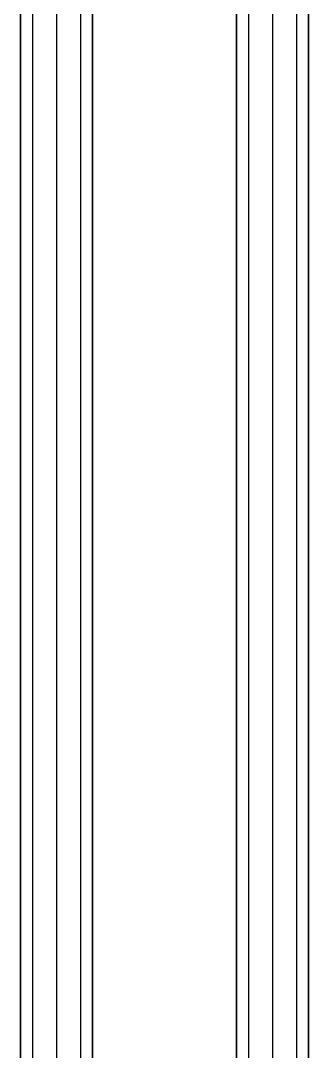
# Model space of a CAD drawing. Header units: inches. Extents: x 24920 to 61775, y 10942 to 38819.
# Drawn here: x 56584.1 to 56608.1, y 27935.2 to 28021.3 of the extents above; entities that cross this region are included whole.
import ezdxf

# ---------------------------------------------------------------- set-up
doc = ezdxf.new("R2010")
doc.units = ezdxf.units.IN
doc.header["$MEASUREMENT"] = 0
doc.layers.add('2GLASS', color=5, linetype='Continuous')
doc.layers.add('BL', color=3, linetype='Continuous', lineweight=35)

# ---------------------------------------------------------------- blocks, each defined once
blk = doc.blocks.new('*U817')
at = {"layer": '2GLASS', "color": 8, "extrusion": (1.70158e-26, -4.44089e-16, -1)}
for p, q in [((-17.5, 23.02, 0), (-325, 23.02, 0)), ((-17.5, 23.02, 0), (-325, 23.02, 0)), ((-17.5, 21.02, 0), (-325, 21.02, 0)), ((-17.5, 21.02, 0), (-325, 21.02, 0)), ((-17.5, 21.02, 0), (-325, 21.02, 0)), ((-17.5, 21.02, 0), (-325, 21.02, 0)), ((-17.5, 19.02, 0), (-325, 19.02, 0)), ((-17.5, 19.02, 0), (-325, 19.02, 0))]:
    blk.add_line(p, q, dxfattribs=at)
at = {"layer": '2GLASS', "color": 8, "extrusion": (1.70157e-26, 4.44089e-16, -1)}
for p, q in [((-17.5, 5.02, 0), (-325, 5.02, 0)), ((-17.5, 5.02, 0), (-325, 5.02, 0)), ((-17.5, 3.02, 0), (-325, 3.02, 0)), ((-17.5, 3.02, 0), (-325, 3.02, 0)), ((-17.5, 3.02, 0), (-325, 3.02, 0)), ((-17.5, 3.02, 0), (-325, 3.02, 0)), ((-17.5, 1.02, 0), (-325, 1.02, 0)), ((-17.5, 1.02, 0), (-325, 1.02, 0))]:
    blk.add_line(p, q, dxfattribs=at)
at = {"layer": 'BL', "color": 8, "extrusion": (0, 0, -1)}
for points in [[(325, 24.02), (18.5, 24.02), (17.5, 23.02), (17.5, 19.02), (18.5, 18.02), (325, 18.02)], [(325, 24.02), (18.5, 24.02), (17.5, 23.02), (17.5, 19.02), (18.5, 18.02), (325, 18.02)], [(325, 0.02), (18.5, 0.02), (17.5, 1.02), (17.5, 5.02), (18.5, 6.02), (325, 6.02)], [(325, 0.02), (18.5, 0.02), (17.5, 1.02), (17.5, 5.02), (18.5, 6.02), (325, 6.02)]]:
    blk.add_lwpolyline(points, dxfattribs=at)
blk = doc.blocks.new('herhh')
at = {"color": 1, "xscale": -1, "rotation": 270}
blk.add_blockref('*U817', (56755.579, 27893.704), dxfattribs=at)

msp = doc.modelspace()

# ---------------------------------------------------------------- block references
msp.add_blockref('herhh', (-171.5, 175.5))

doc.saveas('drawing.dxf')
